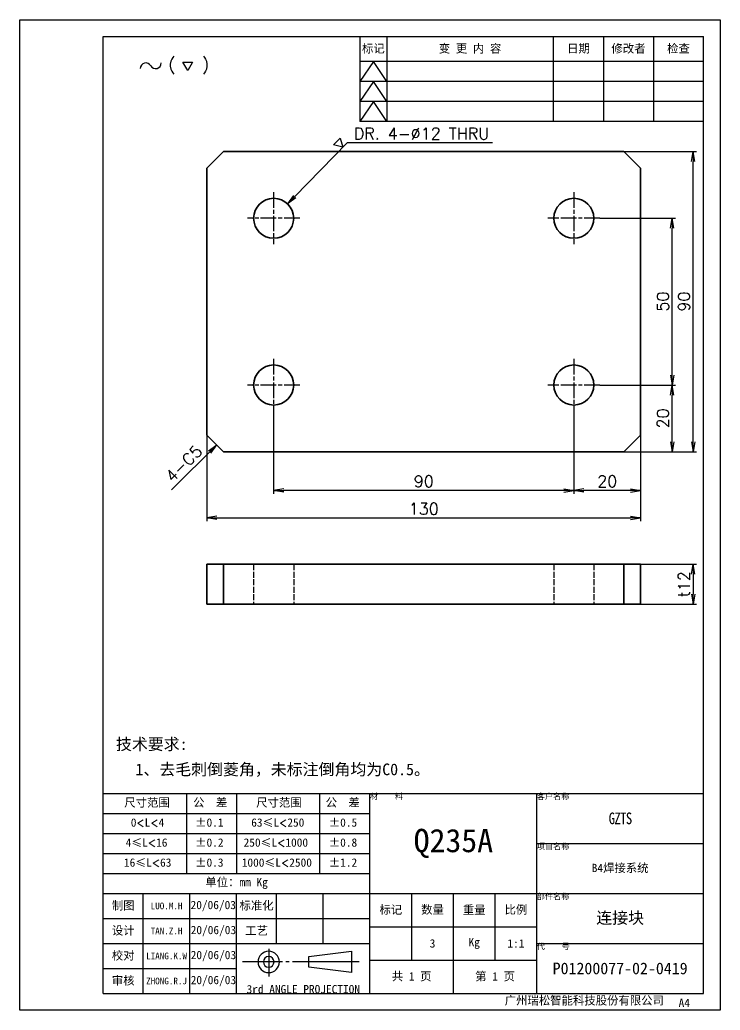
# Model space of a CAD drawing. Header units: millimetres. Extents: x -73083 to 81340, y -6859 to 6812.
# Drawn here: x 60939.4 to 61149.4, y -6850.2 to -6553.2 of the extents above; entities that cross this region are included whole.
import ezdxf

# ---------------------------------------------------------------- set-up
doc = ezdxf.new("R2010")
doc.units = ezdxf.units.MM
for name, pattern in [('AM_ISO02W050', [7.5, 6, -1.5]), ('AM_ISO08W050', [18, 12, -1.5, 3, -1.5]), ('CENTER-HOKUTO', [23, 20, -1, 1, -1])]:
    doc.linetypes.add(name, pattern=pattern)
for name, color, linetype in [('A4', 7, 'Continuous'), ('title_frame', 7, 'Continuous'), ('word_dim', 253, 'Continuous')]:
    doc.layers.add(name, color=color, linetype=linetype)
for name, color, linetype, lineweight in [('AM_7', 2, 'AM_ISO08W050', 25), ('AM_HID', 1, 'AM_ISO02W050', 25), ('AM_VIS', 7, 'Continuous', 50), ('SOLID LINE', 7, 'Continuous', 30)]:
    doc.layers.add(name, color=color, linetype=linetype, lineweight=lineweight)
doc.styles.get("Standard").update_dxf_attribs({"font": 'romans.shx', "bigfont": 'bigfont.shx'})
doc.dimstyles.new('STANDARD 1-1', dxfattribs={"dimtxt": 3.5, "dimasz": 3, "dimexe": 1, "dimexo": 0, "dimgap": 1, "dimtad": 3, "dimdsep": 46, "dimtxsty": 'Standard', "dimblk1": 'OPEN', "dimblk2": 'OPEN', "dimsah": 1, "dimcen": 0, "dimclrd": 256, "dimclre": 256, "dimclrt": 3, "dimazin": 2, "dimtfac": 1, "dimtmove": 0, "dimatfit": 3, "dimldrblk": 'OPEN', "dimfxl": 0, "dimtolj": 1, "dimtzin": 0, "dimarcsym": 0})

# ---------------------------------------------------------------- blocks, each defined once
blk = doc.blocks.new('shiage0')
at = {"layer": 'word_dim', "color": 3, "linetype": 'Continuous'}
for centre, start, end in [((1.69, 0), 30, 180), ((4.61, 1.69), 210, 0)]:
    blk.add_arc(centre, 1.69, start, end, dxfattribs=at)
blk = doc.blocks.new('12')
at = {"layer": 'title_frame', "color": 3, "linetype": 'Continuous'}
blk.add_lwpolyline([(20.46, 3.03), (19.01, 5.53), (21.9, 5.53)], close=True, dxfattribs=at)
blk.add_blockref('shiage0', (6.23, 3.56), dxfattribs=at)
blk.add_text('(   )', height=3.5, dxfattribs=at).set_placement((14.64, 3.08))
blk = doc.blocks.new('_Open')
at = {"color": 0, "lineweight": -2}
for p, q in [((-1, 0.167), (0, 0)), ((-1, -0.167), (0, 0)), ((0, 0), (-1, 0))]:
    blk.add_line(p, q, dxfattribs=at)
blk = doc.blocks.new('*D706')
at = {"layer": 'DEFPOINTS', "color": 0, "linetype": 'Continuous', "ltscale": 5}
for p in [(60995.52, -6677.75), (61125.52, -6677.75), (61125.52, -6702.63)]:
    blk.add_point(p, dxfattribs=at)
at = {"layer": 'word_dim', "linetype": 'Continuous', "lineweight": -2, "ltscale": 5}
for p, q in [((60995.52, -6677.75), (60995.52, -6703.63)), ((61125.52, -6677.75), (61125.52, -6703.63)), ((60998.52, -6702.63), (61122.52, -6702.63))]:
    blk.add_line(p, q, dxfattribs=at)
at = {"layer": 'word_dim', "linetype": 'Continuous', "lineweight": -2, "ltscale": 5, "xscale": 3, "yscale": 3, "zscale": 3, "rotation": 180}
blk.add_blockref('_Open', (60995.52, -6702.63), dxfattribs=at)
at = {"layer": 'word_dim', "linetype": 'Continuous', "lineweight": -2, "ltscale": 5, "xscale": 3, "yscale": 3, "zscale": 3}
blk.add_blockref('_Open', (61125.52, -6702.63), dxfattribs=at)
at = {"layer": 'word_dim', "color": 3, "linetype": 'Continuous', "ltscale": 5, "insert": (61060.52, -6699.88), "char_height": 3.5, "attachment_point": 5}
blk.add_mtext('\\A1;130', dxfattribs=at)
blk = doc.blocks.new('*D707')
at = {"layer": 'DEFPOINTS', "color": 0, "linetype": 'Continuous', "ltscale": 5}
for p in [(61120.52, -6592.75), (61141.31, -6592.75), (61120.52, -6682.75)]:
    blk.add_point(p, dxfattribs=at)
at = {"layer": 'word_dim', "linetype": 'Continuous', "lineweight": -2, "ltscale": 5}
for p, q in [((61120.52, -6592.75), (61142.31, -6592.75)), ((61141.31, -6679.75), (61141.31, -6595.75)), ((61120.52, -6682.75), (61142.31, -6682.75))]:
    blk.add_line(p, q, dxfattribs=at)
at = {"layer": 'word_dim', "linetype": 'Continuous', "lineweight": -2, "ltscale": 5, "xscale": 3, "yscale": 3, "zscale": 3}
for p, rotation in [((61141.31, -6592.75), 90), ((61141.31, -6682.75), 270)]:
    blk.add_blockref('_Open', p, dxfattribs=dict(at, rotation=rotation))
at = {"layer": 'word_dim', "color": 3, "linetype": 'Continuous', "ltscale": 5, "insert": (61138.56, -6637.75), "char_height": 3.5, "attachment_point": 5, "rotation": 90}
blk.add_mtext('\\A1;90', dxfattribs=at)
blk = doc.blocks.new('*D708')
at = {"layer": 'DEFPOINTS', "color": 0, "linetype": 'Continuous', "ltscale": 5}
for p in [(61125.52, -6716.49), (61125.32, -6728.49), (61141.31, -6728.49)]:
    blk.add_point(p, dxfattribs=at)
at = {"layer": 'word_dim', "linetype": 'Continuous', "lineweight": -2, "ltscale": 5}
for p, q in [((61125.52, -6716.49), (61142.31, -6716.49)), ((61141.31, -6719.49), (61141.31, -6725.49)), ((61125.32, -6728.49), (61142.31, -6728.49))]:
    blk.add_line(p, q, dxfattribs=at)
at = {"layer": 'word_dim', "linetype": 'Continuous', "lineweight": -2, "ltscale": 5, "xscale": 3, "yscale": 3, "zscale": 3}
for p, rotation in [((61141.31, -6716.49), 90), ((61141.31, -6728.49), 270)]:
    blk.add_blockref('_Open', p, dxfattribs=dict(at, rotation=rotation))
at = {"layer": 'word_dim', "color": 3, "linetype": 'Continuous', "ltscale": 5, "insert": (61138.56, -6722.49), "char_height": 3.5, "attachment_point": 5, "rotation": 90}
blk.add_mtext('\\A1;{\\Fromans,bigfont|c134;t}12', dxfattribs=at)
blk = doc.blocks.new('*D709')
at = {"layer": 'DEFPOINTS', "color": 0, "linetype": 'Continuous', "ltscale": 5}
for p in [(61105.52, -6670.55), (61125.52, -6677.75), (61105.52, -6694.39)]:
    blk.add_point(p, dxfattribs=at)
at = {"layer": 'word_dim', "linetype": 'Continuous', "lineweight": -2, "ltscale": 5}
for p, q in [((61105.52, -6670.55), (61105.52, -6695.39)), ((61125.52, -6677.75), (61125.52, -6695.39)), ((61122.52, -6694.39), (61108.52, -6694.39))]:
    blk.add_line(p, q, dxfattribs=at)
at = {"layer": 'word_dim', "linetype": 'Continuous', "lineweight": -2, "ltscale": 5, "xscale": 3, "yscale": 3, "zscale": 3, "rotation": 180}
blk.add_blockref('_Open', (61105.52, -6694.39), dxfattribs=at)
at = {"layer": 'word_dim', "linetype": 'Continuous', "lineweight": -2, "ltscale": 5, "xscale": 3, "yscale": 3, "zscale": 3}
blk.add_blockref('_Open', (61125.52, -6694.39), dxfattribs=at)
at = {"layer": 'word_dim', "color": 3, "linetype": 'Continuous', "ltscale": 5, "insert": (61115.52, -6691.64), "char_height": 3.5, "attachment_point": 5}
blk.add_mtext('\\A1;20', dxfattribs=at)
blk = doc.blocks.new('*D710')
at = {"layer": 'DEFPOINTS', "color": 0, "linetype": 'Continuous', "ltscale": 5}
for p in [(61015.52, -6670.55), (61105.52, -6670.55), (61015.52, -6694.39)]:
    blk.add_point(p, dxfattribs=at)
at = {"layer": 'word_dim', "linetype": 'Continuous', "lineweight": -2, "ltscale": 5}
for p, q in [((61015.52, -6670.55), (61015.52, -6695.39)), ((61105.52, -6670.55), (61105.52, -6695.39)), ((61102.52, -6694.39), (61018.52, -6694.39))]:
    blk.add_line(p, q, dxfattribs=at)
at = {"layer": 'word_dim', "linetype": 'Continuous', "lineweight": -2, "ltscale": 5, "xscale": 3, "yscale": 3, "zscale": 3, "rotation": 180}
blk.add_blockref('_Open', (61015.52, -6694.39), dxfattribs=at)
at = {"layer": 'word_dim', "linetype": 'Continuous', "lineweight": -2, "ltscale": 5, "xscale": 3, "yscale": 3, "zscale": 3}
blk.add_blockref('_Open', (61105.52, -6694.39), dxfattribs=at)
at = {"layer": 'word_dim', "color": 3, "linetype": 'Continuous', "ltscale": 5, "insert": (61060.52, -6691.64), "char_height": 3.5, "attachment_point": 5}
blk.add_mtext('\\A1;90', dxfattribs=at)
blk = doc.blocks.new('*D711')
at = {"layer": 'DEFPOINTS', "color": 0, "linetype": 'Continuous', "ltscale": 5}
for p in [(61113.32, -6662.75), (61134.96, -6662.75), (61120.52, -6682.75)]:
    blk.add_point(p, dxfattribs=at)
at = {"layer": 'word_dim', "linetype": 'Continuous', "lineweight": -2, "ltscale": 5}
for p, q in [((61113.32, -6662.75), (61135.96, -6662.75)), ((61134.96, -6679.75), (61134.96, -6665.75)), ((61120.52, -6682.75), (61135.96, -6682.75))]:
    blk.add_line(p, q, dxfattribs=at)
at = {"layer": 'word_dim', "linetype": 'Continuous', "lineweight": -2, "ltscale": 5, "xscale": 3, "yscale": 3, "zscale": 3}
for p, rotation in [((61134.96, -6662.75), 90), ((61134.96, -6682.75), 270)]:
    blk.add_blockref('_Open', p, dxfattribs=dict(at, rotation=rotation))
at = {"layer": 'word_dim', "color": 3, "linetype": 'Continuous', "ltscale": 5, "insert": (61132.21, -6672.75), "char_height": 3.5, "attachment_point": 5, "rotation": 90}
blk.add_mtext('\\A1;20', dxfattribs=at)
blk = doc.blocks.new('*D712')
at = {"layer": 'DEFPOINTS', "color": 0, "linetype": 'Continuous', "ltscale": 5}
for p in [(61113.32, -6612.75), (61134.96, -6612.75), (61113.32, -6662.75)]:
    blk.add_point(p, dxfattribs=at)
at = {"layer": 'word_dim', "linetype": 'Continuous', "lineweight": -2, "ltscale": 5}
for p, q in [((61113.32, -6612.75), (61135.96, -6612.75)), ((61134.96, -6659.75), (61134.96, -6615.75)), ((61113.32, -6662.75), (61135.96, -6662.75))]:
    blk.add_line(p, q, dxfattribs=at)
at = {"layer": 'word_dim', "linetype": 'Continuous', "lineweight": -2, "ltscale": 5, "xscale": 3, "yscale": 3, "zscale": 3}
for p, rotation in [((61134.96, -6612.75), 90), ((61134.96, -6662.75), 270)]:
    blk.add_blockref('_Open', p, dxfattribs=dict(at, rotation=rotation))
at = {"layer": 'word_dim', "color": 3, "linetype": 'Continuous', "ltscale": 5, "insert": (61132.21, -6637.75), "char_height": 3.5, "attachment_point": 5, "rotation": 90}
blk.add_mtext('\\A1;50', dxfattribs=at)
blk = doc.blocks.new('*D713')
at = {"layer": 'DEFPOINTS', "color": 0, "linetype": 'Continuous', "ltscale": 5}
for p in [(61019.7, -6608.45), (61011.33, -6617.05)]:
    blk.add_point(p, dxfattribs=at)
at = {"layer": 'word_dim', "linetype": 'Continuous', "lineweight": -2, "ltscale": 5}
for p, q in [((61037.57, -6590.1), (61021.8, -6606.3)), ((61081.11, -6590.1), (61037.57, -6590.1))]:
    blk.add_line(p, q, dxfattribs=at)
at = {"layer": 'word_dim', "linetype": 'Continuous', "lineweight": -2, "ltscale": 5, "xscale": 3, "yscale": 3, "zscale": 3, "rotation": 225.7568203819004}
blk.add_blockref('_Open', (61019.7, -6608.45), dxfattribs=at)
at = {"layer": 'word_dim', "color": 3, "linetype": 'Continuous', "ltscale": 5, "insert": (61059.84, -6587.35), "char_height": 3.5, "attachment_point": 5}
blk.add_mtext('\\A1;DR. {\\Fromans,bigfont|c134;4}-∅12 THRU', dxfattribs=at)
blk = doc.blocks.new('shiage1')
at = {"layer": 'word_dim', "color": 3, "linetype": 'Continuous'}
for p, q in [((0, 0), (-1.44, 2.5)), ((-1.44, 2.5), (1.44, 2.5)), ((1.44, 2.5), (0, 0))]:
    blk.add_line(p, q, dxfattribs=at)

msp = doc.modelspace()

# ---------------------------------------------------------------- linework, layer by layer
at = {"layer": 'A4', "linetype": 'Continuous'}
msp.add_lwpolyline([(60939.40468, -6553.23232), (61149.40468, -6553.23232), (61149.40468, -6850.23232), (60939.40468, -6850.23232)], close=True, dxfattribs=at)
at = {"layer": 'AM_7', "ltscale": 0.389996}
for p, q in [((61015.51794, -6604.94827), (61015.51794, -6620.54813)), ((61105.51794, -6604.94803), (61105.51794, -6620.54788)), ((61015.51807, -6654.94827), (61015.51807, -6670.54813)), ((61105.51807, -6654.94803), (61105.51807, -6670.54788))]:
    msp.add_line(p, q, dxfattribs=at)
at = {"layer": 'AM_7', "ltscale": 0.390001}
for p, q in [((61023.31793, -6612.74808), (61007.7179, -6612.74808)), ((61113.31793, -6612.74784), (61097.7179, -6612.74784))]:
    msp.add_line(p, q, dxfattribs=at)
at = {"layer": 'AM_7', "ltscale": 0.389999}
for p, q in [((61023.31805, -6662.74808), (61007.71808, -6662.74808)), ((61113.31805, -6662.74784), (61097.71808, -6662.74784))]:
    msp.add_line(p, q, dxfattribs=at)
at = {"layer": 'AM_HID', "ltscale": 0.3}
for p, q in [((61000.51788, -6716.4899), (61000.51776, -6728.4899)), ((61009.51794, -6716.4899), (61009.51782, -6728.4899)), ((61009.51807, -6716.4899), (61009.51794, -6728.4899)), ((61021.51794, -6716.49002), (61021.51782, -6728.49002)), ((61021.51807, -6716.49002), (61021.51794, -6728.49002)), ((61099.51794, -6716.49063), (61099.51782, -6728.49063)), ((61099.51807, -6716.49063), (61099.51794, -6728.49063)), ((61111.51794, -6716.49076), (61111.51782, -6728.49076)), ((61111.51807, -6716.49076), (61111.51794, -6728.49076)), ((61120.51776, -6728.49076), (61120.51788, -6716.49076))]:
    msp.add_line(p, q, dxfattribs=at)
at = {"layer": 'AM_VIS', "lineweight": 35, "ltscale": 0.176777}
for p, q in [((61000.51788, -6592.74832), (60995.51788, -6597.74832)), ((61125.51788, -6597.74784), (61120.51788, -6592.74784)), ((60995.51813, -6677.74832), (61000.51813, -6682.74832)), ((61125.51813, -6677.74784), (61120.51813, -6682.74784))]:
    msp.add_line(p, q, dxfattribs=at)
at = {"layer": 'AM_VIS', "lineweight": 35}
for p, q in [((61000.51788, -6592.74832), (61120.51788, -6592.74784)), ((60995.51813, -6677.74832), (60995.51788, -6597.74832)), ((61125.51788, -6597.74784), (61125.51813, -6677.74784)), ((61120.51813, -6682.74784), (61000.51813, -6682.74832)), ((61120.51813, -6716.49076), (61000.51813, -6716.4899)), ((61120.51801, -6728.49076), (61000.51801, -6728.4899))]:
    msp.add_line(p, q, dxfattribs=at)
at = {"layer": 'AM_VIS', "lineweight": 35, "ltscale": 0.3}
for p, q in [((60995.51801, -6728.48978), (60995.51813, -6716.48978)), ((61000.51801, -6728.4899), (61000.51813, -6716.4899)), ((61120.51813, -6716.49076), (61120.51801, -6728.49076)), ((61125.51813, -6716.49088), (61125.51801, -6728.49088))]:
    msp.add_line(p, q, dxfattribs=at)
at = {"layer": 'AM_VIS', "lineweight": 35, "ltscale": 0.125}
for p, q in [((60995.51813, -6716.48978), (61000.51813, -6716.4899)), ((61125.51813, -6716.49088), (61120.51813, -6716.49076)), ((60995.51801, -6728.48978), (61000.51801, -6728.4899)), ((61125.51801, -6728.49088), (61120.51801, -6728.49076))]:
    msp.add_line(p, q, dxfattribs=at)
at = {"layer": 'AM_VIS', "lineweight": 35}
for centre in [(61015.51794, -6612.74808), (61105.51794, -6612.74784), (61015.51807, -6662.74808), (61105.51807, -6662.74784)]:
    msp.add_circle(centre, 6, dxfattribs=at)
at = {"layer": 'title_frame', "linetype": 'Continuous'}
for p, q in [((60964.40468, -6558.23232), (61144.40468, -6558.23232)), ((60964.40468, -6845.23232), (60964.40468, -6558.23232)), ((61041.40468, -6558.23232), (61041.40468, -6583.73232)), ((61049.40468, -6558.23232), (61049.40468, -6583.73232)), ((61099.40468, -6583.73232), (61099.40468, -6558.23232)), ((61114.40468, -6558.23232), (61114.40468, -6583.73232)), ((61129.40468, -6558.23232), (61129.40468, -6583.73232)), ((61144.40468, -6845.23232), (61144.40468, -6558.23232)), ((61144.40468, -6565.73232), (61041.40468, -6565.73232)), ((61045.40468, -6565.73232), (61041.40468, -6571.73232)), ((61049.40468, -6571.73232), (61045.40468, -6565.73232)), ((61144.40468, -6571.73232), (61041.40468, -6571.73232)), ((61045.40468, -6571.73232), (61041.40468, -6577.73232)), ((61049.40468, -6577.73232), (61045.40468, -6571.73232)), ((61144.40468, -6577.73232), (61041.40468, -6577.73232)), ((61045.40468, -6577.73232), (61041.40468, -6583.73232)), ((61049.40468, -6583.73232), (61045.40468, -6577.73232)), ((61144.40468, -6583.73232), (61041.40468, -6583.73232)), ((60964.40468, -6785.23232), (61144.40468, -6785.23232)), ((60964.40468, -6845.23232), (60964.40468, -6785.23232)), ((60989.40468, -6785.23232), (60989.40468, -6809.23232)), ((61004.40468, -6785.23232), (61004.40468, -6809.23232)), ((61029.40468, -6809.23232), (61029.40468, -6785.23232)), ((61044.40468, -6845.23232), (61044.40468, -6785.23232)), ((61094.40468, -6845.23232), (61094.40468, -6785.23232)), ((61144.40468, -6845.23232), (61144.40468, -6785.23232)), ((60964.40468, -6791.23232), (61044.40468, -6791.23232)), ((60964.40468, -6797.23232), (61044.40468, -6797.23232)), ((61094.40468, -6800.23232), (61144.40468, -6800.23232)), ((60964.40468, -6803.23232), (61044.40468, -6803.23232)), ((60964.40468, -6809.23232), (61044.40468, -6809.23232)), ((60964.40468, -6815.23232), (61144.40468, -6815.23232)), ((60976.40468, -6845.23232), (60976.40468, -6815.23232)), ((60976.40468, -6845.23232), (60976.40468, -6815.23232)), ((60990.40468, -6845.23232), (60990.40468, -6815.23232)), ((60990.40468, -6845.23232), (60990.40468, -6815.23232)), ((61004.40468, -6845.23232), (61004.40468, -6815.23232)), ((61004.40468, -6845.23232), (61004.40468, -6815.23232)), ((61016.40468, -6830.23232), (61016.40468, -6815.23232)), ((61030.40468, -6830.23232), (61030.40468, -6815.23232)), ((61056.90468, -6835.23232), (61056.90468, -6815.23232)), ((61069.40468, -6845.23232), (61069.40468, -6815.23232)), ((61081.90468, -6835.23232), (61081.90468, -6815.23232)), ((60964.40468, -6822.73232), (61044.40468, -6822.73232)), ((61044.40468, -6825.23232), (61094.40468, -6825.23232)), ((60964.40468, -6830.23232), (61044.40468, -6830.23232)), ((61094.40468, -6830.23232), (61144.40468, -6830.23232)), ((61044.40468, -6835.23232), (61094.40468, -6835.23232)), ((60964.40468, -6837.73232), (61004.40468, -6837.73232)), ((60964.40468, -6837.73232), (61004.40468, -6837.73232)), ((60964.40468, -6845.23232), (61144.40468, -6845.23232)), ((60964.40468, -6845.23232), (61144.40468, -6845.23232))]:
    msp.add_line(p, q, dxfattribs=at)
at = {"layer": 'title_frame', "color": 2, "linetype": 'CENTER-HOKUTO'}
for p, q in [((61014.03917, -6831.81391), (61014.03917, -6840.08271)), ((61041.14477, -6835.74991), (61006.13677, -6835.74991))]:
    msp.add_line(p, q, dxfattribs=at)
at = {"layer": 'title_frame', "color": 3, "linetype": 'Continuous'}
for p, q in [((61026.03917, -6834.14991), (61038.83917, -6832.54991)), ((61038.83917, -6832.54991), (61038.83917, -6838.94991)), ((61026.03917, -6837.34991), (61026.03917, -6834.14991)), ((61038.83917, -6838.94991), (61026.03917, -6837.34991))]:
    msp.add_line(p, q, dxfattribs=at)
for radius in [3.2, 1.6]:
    msp.add_arc((61014.03917, -6835.74991), radius, 0, 359.9893827, dxfattribs=at)

# ---------------------------------------------------------------- block references
at = {"layer": 'word_dim', "color": 3, "linetype": 'Continuous', "ltscale": 5}
msp.add_blockref('12', (60969.27975, -6571.42186), dxfattribs=at)
at = {"layer": 'word_dim', "color": 3, "linetype": 'Continuous', "ltscale": 5, "rotation": 45.75682038081226}
msp.add_blockref('shiage1', (61036.24071, -6591.4705), dxfattribs=at)

# ---------------------------------------------------------------- texts
at = {"layer": 'SOLID LINE', "ltscale": 0.5}
for s, insert, char_height, width, attachment_point in [('\\pt15;{\\fSimHei|b0|i0|c134|p2;\\C3;标记}', (61045.40468, -6561.98232), 2.5, 8, 5), ('\\pt15;{\\fSimHei|b0|i0|c134|p2;\\C3;变 更 内 容}', (61074.40468, -6561.98232), 2.5, 50, 5), ('\\pt15;{\\fSimHei|b0|i0|c134|p2;\\C3;日期}', (61106.90468, -6561.98232), 2.5, 15, 5), ('\\pt15;{\\fSimHei|b0|i0|c134|p2;\\C3;修改者}', (61121.90468, -6561.98232), 2.5, 15, 5), ('\\pt15;{\\fSimHei|b0|i0|c134|p2;\\C3;检查}', (61136.90468, -6561.98232), 2.5, 15, 5), ('\\pt21;{\\fSimHei|b0|i0|c134|p2;\\C3;技术要求:}', (60968.2317, -6768.68823), 3.5, 30.060526, 1), ('\\pt21;{\\fSimHei|b0|i0|c134|p2;\\C3;\\P1、去毛刺倒菱角，未标注倒角均为C0.5。}', (60974.08102, -6770.42944), 3.5, 111.5909352, 1), ('\\pt15;{\\fSimHei|b0|i0|c134|p2;\\C3;尺寸范围}', (60970.72464, -6786.70339), 2.5, 45.3015188, 1), ('\\pt15;{\\fSimHei|b0|i0|c134|p2;\\C3;公  差}', (60991.37839, -6786.70339), 2.5, 45.3015188, 1), ('\\pt15;{\\fSimHei|b0|i0|c134|p2;\\C3;尺寸范围}', (61010.2721, -6786.70339), 2.5, 45.3015188, 1), ('\\pt15;{\\fSimHei|b0|i0|c134|p2;\\C3;公  差}', (61031.11074, -6786.70339), 2.5, 45.3015188, 1), ('{\\fSimHei|b0|i0|c134|p2;\\C3;材    料}', (61044.40468, -6785.23232), 1.75, 50, 1), ('\\pt10.5;{\\fSimHei|b0|i0|c134|p2;\\C3;客户名称}', (61094.40468, -6785.23232), 1.75, 50, 1), ('{\\fSimHei|b0|i0|c134|p2;\\W0.8;\\T0.9;\\C3;GZTS}', (61119.40468, -6792.73232), 3.5, 50, 5), ('\\pt15;{\\fSimHei|b0|i0|c134|p2;\\C3;0\\Fromans,bigfont|c134;\\H0.9583x;<\\fSimHei|b0|i0|c134|p2;\\H1.044x;L\\Fromans,bigfont|c134;\\H0.9583x;<\\fSimHei|b0|i0|c134|p2;\\H1.044x;4}', (60972.68521, -6792.70339), 2.5, 45.3015188, 1), ('\\pt15;{\\fSimHei|b0|i0|c134|p2;\\C3;%%P0.1}', (60991.98702, -6792.70339), 2.5, 45.3015188, 1), ('\\pt15;{\\fSimHei|b0|i0|c134|p2;\\C3;63\\H0.9583x;≤\\H1.044x;L\\Fromans,bigfont|c134;\\H0.9579x;<\\fSimHei|b0|i0|c134|p2;\\H1.044x;250}', (61008.78836, -6792.70339), 2.5, 45.3015188, 1), ('\\pt15;{\\fSimHei|b0|i0|c134|p2;\\C3;%%P0.5}', (61032.05735, -6792.70339), 2.5, 45.3015188, 1), ('\\pt42;{\\fSimHei|b0|i0|c134|p2;\\C3;Q235A}', (61069.40468, -6800.23232), 7, 50, 5), ('\\pt15;{\\fSimHei|b0|i0|c134|p2;\\C3;4\\H0.9583x;≤\\H1.043x;L\\Fromans,bigfont|c134;\\H0.9588x;<\\fSimHei|b0|i0|c134|p2;\\H1.043x;16}', (60971.1512, -6798.70339), 2.5, 45.3015188, 1), ('\\pt15;{\\fSimHei|b0|i0|c134|p2;\\C3;%%P0.2}', (60991.98702, -6798.70339), 2.5, 45.3015188, 1), ('\\pt15;{\\fSimHei|b0|i0|c134|p2;\\C3;250\\H0.9583x;≤\\H1.044x;L\\Fromans,bigfont|c134;\\H0.9579x;<\\fSimHei|b0|i0|c134|p2;\\H1.044x;1000}', (61006.50572, -6798.70339), 2.5, 45.3015188, 1), ('\\pt15;{\\fSimHei|b0|i0|c134|p2;\\C3;%%P0.8}', (61032.05735, -6798.70339), 2.5, 45.3015188, 1), ('\\pt10.5;{\\fSimHei|b0|i0|c134|p2;\\C3;项目名称}', (61094.40468, -6800.23232), 1.75, 50, 1), ('\\pt15;{\\fSimHei|b0|i0|c134|p2;\\C3;16\\H0.9583x;≤\\H1.044x;L\\Fromans,bigfont|c134;\\H0.9579x;<\\fSimHei|b0|i0|c134|p2;\\H1.044x;63}', (60970.63615, -6804.70339), 2.5, 45.3015188, 1), ('\\pt15;{\\fSimHei|b0|i0|c134|p2;\\C3;%%P0.3}', (60991.98702, -6804.70339), 2.5, 45.3015188, 1), ('\\pt15;{\\fSimHei|b0|i0|c134|p2;\\C3;%%P1.2}', (61032.05735, -6804.70339), 2.5, 45.3015188, 1), ('{\\fSimHei|b0|i0|c134|p2;\\C3;B4焊接系统}', (61119.40468, -6807.73232), 2.5, 50, 5), ('\\pt15;{\\fSimHei|b0|i0|c134|p2;\\C3;单位：mm Kg}', (61004.40468, -6812.23232), 2.5, 80, 5), ('\\pt10.5;{\\fSimHei|b0|i0|c134|p2;\\C3;部件名称}', (61094.40468, -6815.23232), 1.75, 50, 1), ('\\pt15;{\\fSimHei|b0|i0|c134|p2;\\C3;制图}', (60970.40468, -6818.98232), 2.5, 12, 5), ('\\pt60;{\\fSimHei|b0|i0|c134|p2;\\C3;制图}', (60970.40468, -6818.98232), 2.5, 12, 5), ('\\pt288;{\\fSimHei|b0|i0|c134|p2;\\H0.8x;\\C3;LUO.M.H}', (60983.40468, -6818.98232), 2.5, 14, 5), ('\\pt60;{\\fSimHei|b0|i0|c134|p2;\\C3;20/06/03}', (60997.40468, -6818.98232), 2.5, 14, 5), ('\\pt15;{\\fSimHei|b0|i0|c134|p2;\\C3;标准化}', (61010.40468, -6818.98232), 2.5, 12, 5), ('\\pt15;{\\fSimHei|b0|i0|c134|p2;\\C3;标记}', (61050.65468, -6820.23232), 2.5, 12.5, 5), ('\\pt15;{\\fSimHei|b0|i0|c134|p2;\\C3;数量}', (61063.15468, -6820.23232), 2.5, 12.5, 5), ('\\pt15;{\\fSimHei|b0|i0|c134|p2;\\C3;重量}', (61075.65468, -6820.23232), 2.5, 12.5, 5), ('\\pt15;{\\fSimHei|b0|i0|c134|p2;\\C3;比例}', (61088.15468, -6820.23232), 2.5, 12.5, 5), ('{\\fSimHei|b0|i0|c134|p2;\\C3;连接块}', (61119.40468, -6822.73232), 3.5, 50, 5), ('\\pt15;{\\fSimHei|b0|i0|c134|p2;\\C3;设计}', (60970.40468, -6826.48232), 2.5, 12, 5), ('\\pt60;{\\fSimHei|b0|i0|c134|p2;\\C3;设计}', (60970.40468, -6826.48232), 2.5, 12, 5), ('\\pt60;{\\fSimHei|b0|i0|c134|p2;\\C3;20/06/03}', (60997.45532, -6826.48232), 2.5, 13.8987286, 5), ('\\pt15;{\\fSimHei|b0|i0|c134|p2;\\C3;工艺}', (61010.40468, -6826.48232), 2.5, 12, 5), ('\\pt288;{\\fSimHei|b0|i0|c134|p2;\\H0.8x;\\C3;TAN.Z.H}', (60983.40468, -6826.48232), 2.5, 14, 5), ('\\pt15;{\\fSimHei|b0|i0|c134|p2;\\C3;3}', (61063.15468, -6830.23232), 2.5, 12.5, 5), ('\\pt15;{\\fSimHei|b0|i0|c134|p2;\\C3;Kg}', (61075.65468, -6830.23232), 2.5, 12.5, 5), ('\\pt15;{\\fSimHei|b0|i0|c134|p2;\\C3;1:1}', (61088.15468, -6830.23232), 2.5, 12.5, 5), ('\\pt10.5;{\\fSimHei|b0|i0|c134|p2;\\C3;代    号}', (61094.40468, -6830.23232), 1.75, 50, 1), ('\\pt15;{\\fSimHei|b0|i0|c134|p2;\\C3;校对}', (60970.40468, -6833.98232), 2.5, 12, 5), ('\\pt60;{\\fSimHei|b0|i0|c134|p2;\\C3;校对}', (60970.40468, -6833.98232), 2.5, 12, 5), ('\\pt288;{\\fSimHei|b0|i0|c134|p2;\\H0.8x;\\C3;LIANG.K.W}', (60983.40468, -6833.98232), 2.5, 14, 5), ('\\pt60;{\\fSimHei|b0|i0|c134|p2;\\C3;20/06/03}', (60997.45532, -6833.98232), 2.5, 13.8987286, 5), ('{\\fSimHei|b0|i0|c134|p2;\\C3;P01200077-02-0419}', (61119.40468, -6837.73232), 3.5, 50, 5), ('\\pt15;{\\fSimHei|b0|i0|c134|p2;\\C3;审核}', (60970.40468, -6841.48232), 2.5, 12, 5), ('\\pt60;{\\fSimHei|b0|i0|c134|p2;\\C3;审核}', (60970.40468, -6841.48232), 2.5, 12, 5), ('\\pt60;{\\fSimHei|b0|i0|c134|p2;\\C3;20/06/03}', (60997.45532, -6841.48232), 2.5, 13.8987286, 5), ('\\pt15;{\\fSimHei|b0|i0|c134|p2;\\C3;共 1 页}', (61056.90468, -6840.23232), 2.5, 25, 5), ('\\pt15;{\\fSimHei|b0|i0|c134|p2;\\C3;第 1 页}', (61081.90468, -6840.23232), 2.5, 25, 5), ('\\pt288;{\\fSimHei|b0|i0|c134|p2;\\H0.8x;\\C3;ZHONG.R.J}', (60983.40468, -6841.48232), 2.5, 14, 5), ('{\\fSimHei|b0|i0|c134|p2;\\C3;3rd ANGLE PROJECTION}', (61024.40468, -6845.23232), 2.5, 40, 8)]:
    msp.add_mtext(s, dxfattribs=dict(at, insert=insert, char_height=char_height, width=width, attachment_point=attachment_point))
at = {"layer": 'SOLID LINE', "ltscale": 0.5, "insert": (61005.95703, -6804.70339), "char_height": 2.5, "width": 45.3015188, "attachment_point": 1, "line_spacing_factor": 0.72}
msp.add_mtext('\\pt15;{\\fSimHei|b0|i0|c134|p2;\\C3;1000\\H0.9583x;≤\\H1.044x;L\\Fromans,bigfont|c134;\\H0.9579x;<\\fSimHei|b0|i0|c134|p2;\\H1.044x;2500}', dxfattribs=at)
at = {"layer": 'word_dim', "color": 3, "linetype": 'Continuous', "ltscale": 5}
msp.add_text('4-C5', height=3.5, rotation=45, dxfattribs=at).set_placement((60985.18854, -6692.18052))
at = {"layer": 'word_dim', "linetype": 'Continuous', "char_height": 2.5, "width": 66.8459239, "attachment_point": 1}
for s, insert in [('\\pt15;{\\fSimHei|b0|i0|c134|p2;\\C3;广州瑞松智能科技股份有限公司}', (61084.79911, -6846.06598)), ('\\pt21;{\\fSimHei|b0|i0|c134|p2;\\C3;A4}', (61136.93175, -6846.77526))]:
    msp.add_mtext(s, dxfattribs=dict(at, insert=insert))

# ---------------------------------------------------------------- dimensions: what is measured, and where the dimension line sits
at = {"layer": 'word_dim', "linetype": 'Continuous', "ltscale": 5}
dim = msp.add_diameter_dim_2p(p1=(61011.33171, -6617.04639), p2=(61019.70418, -6608.44977), text='DR. {\\Fromans,bigfont|c134;4}-<> THRU', dimstyle='STANDARD 1-1', override={"dimtoh": 1, "dimtofl": 0}, dxfattribs=at)
dim.commit()
dim.dimension.update_dxf_attribs({"geometry": '*D713', "text_midpoint": (61059.83985, -6590.10235), "dimtype": 163})
for base, p1, p2, picture, middle in [((61141.30586, -6592.74784), (61120.51813, -6682.74784), (61120.51788, -6592.74784), '*D707', (61138.55586, -6637.74784)), ((61134.95592, -6612.74784), (61113.31805, -6662.74784), (61113.31805, -6612.74784), '*D712', (61132.20592, -6637.74784)), ((61134.95592, -6662.74784), (61120.51813, -6682.74784), (61113.31805, -6662.74784), '*D711', (61132.20592, -6672.74784))]:
    dim = msp.add_linear_dim(base=base, p1=p1, p2=p2, angle=90, dimstyle='STANDARD 1-1', dxfattribs=at)
    dim.commit()
    dim.dimension.update_dxf_attribs({"geometry": picture, "text_midpoint": middle})
for base, p1, p2, picture, middle in [((61015.51807, -6694.39229), (61105.51807, -6670.54788), (61015.51807, -6670.54813), '*D710', (61060.51807, -6691.64229)), ((61105.51807, -6694.39229), (61125.51813, -6677.74793), (61105.51807, -6670.54788), '*D709', (61115.5181, -6691.64229)), ((61125.51813, -6702.63021), (60995.51813, -6677.74832), (61125.51813, -6677.74793), '*D706', (61060.51813, -6699.88021))]:
    dim = msp.add_linear_dim(base=base, p1=p1, p2=p2, dimstyle='STANDARD 1-1', dxfattribs=at)
    dim.commit()
    dim.dimension.update_dxf_attribs({"geometry": picture, "text_midpoint": middle})
dim = msp.add_linear_dim(base=(61141.30586, -6728.49087), p1=(61125.51813, -6716.49088), p2=(61125.32279, -6728.49087), angle=90, text='{\\Fromans,bigfont|c134;t}<>', dimstyle='STANDARD 1-1', dxfattribs=at)
dim.commit()
dim.dimension.update_dxf_attribs({"geometry": '*D708', "text_midpoint": (61138.55586, -6722.49087)})

# ---------------------------------------------------------------- leaders
at = {"layer": 'word_dim', "linetype": 'Continuous'}
msp.add_leader([(60998.47723, -6680.70743), (60984.86261, -6694.19169)], dimstyle='STANDARD 1-1', dxfattribs=at)

doc.saveas('drawing.dxf')
